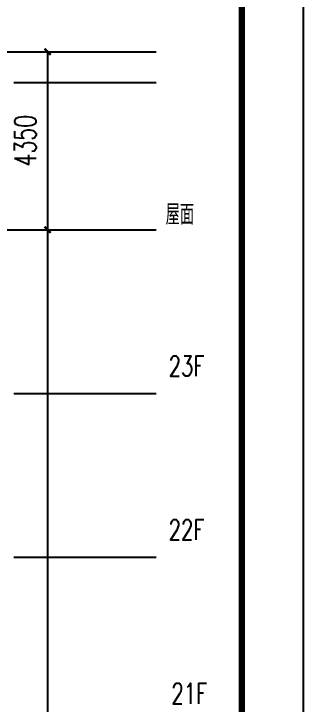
# Model space of a CAD drawing. Extents: x 1980812 to 2578970, y -669191 to 284498.
# Drawn here: x 2571891 to 2578970, y -252105 to -235215 of the extents above; entities that cross this region are included whole.
import ezdxf

# ---------------------------------------------------------------- set-up
doc = ezdxf.new("R2010")
doc.units = 0
doc.header["$LTSCALE"] = 1000
doc.header["$MEASUREMENT"] = 0
for name, color, linetype in [('DIM_ELEV', 3, 'Continuous'), ('PUB_DIM', 3, 'Continuous'), ('TK', 1, 'Continuous')]:
    doc.layers.add(name, color=color, linetype=linetype)
doc.styles.add('DIM_FONT', font='SIMPLEX', dxfattribs={"width": 0.7, "bigfont": 'GBCBIG'})
doc.styles.add('HZTXTW', font='txtw.shx', dxfattribs={"width": 0.6, "bigfont": 'hztxtw.shx'})
doc.dimstyles.new('_TCH_ARCH&&150', dxfattribs={"dimscale": 1.5, "dimtxt": 350, "dimasz": 100, "dimexe": 250, "dimexo": 300, "dimgap": 100, "dimtad": 1, "dimdec": 0, "dimzin": 0, "dimdsep": 46, "dimtxsty": 'DIM_FONT', "dimblk": 'ARCHTICK', "dimcen": 0.09, "dimclrt": 7, "dimazin": 2, "dimtfac": 1, "dimtdec": 0, "dimtix": 1, "dimtmove": 2, "dimatfit": 3, "dimfxl": 1, "dimtolj": 1, "dimtzin": 0, "dimarcsym": 0})

# ---------------------------------------------------------------- blocks, each defined once
blk = doc.blocks.new('_ArchTick')
at = {"color": 0, "linetype": 'ByBlock', "const_width": 0.4}
blk.add_lwpolyline([(-0.5, -0.5), (0.5, 0.5)], dxfattribs=at)
blk = doc.blocks.new('*D1325')
at = {"layer": 'Defpoints', "color": 0, "transparency": 16777216}
for p in [(2569866, -240490, 0), (2569866, -316990, 0), (2572716, -316990)]:
    blk.add_point(p, dxfattribs=at)
at = {"layer": 'PUB_DIM', "color": 0, "lineweight": -2, "transparency": 16777216}
for p, q in [((2570316, -240490), (2573091, -240490)), ((2572716, -240490), (2572716, -316990)), ((2570316, -316990), (2573091, -316990))]:
    blk.add_line(p, q, dxfattribs=at)
at = {"layer": 'PUB_DIM', "color": 0, "lineweight": -2, "transparency": 16777216, "xscale": 150, "yscale": 150, "zscale": 150}
for p, rotation in [((2572716, -240490), 90), ((2572716, -316990), 270)]:
    blk.add_blockref('_ArchTick', p, dxfattribs=dict(at, rotation=rotation))
at = {"layer": 'PUB_DIM', "color": 7, "transparency": 16777216, "insert": (2572253, -278740), "char_height": 525, "attachment_point": 5, "rotation": 90, "style": 'DIM_FONT'}
blk.add_mtext('\\A1;76500', dxfattribs=at)
blk = doc.blocks.new('*D1326')
at = {"layer": 'Defpoints', "color": 0, "transparency": 16777216}
for p in [(2569866, -236140, 0), (2569866, -240490, 0), (2572716, -240490)]:
    blk.add_point(p, dxfattribs=at)
at = {"layer": 'PUB_DIM', "color": 0, "lineweight": -2, "transparency": 16777216}
for p, q in [((2570316, -236140), (2573091, -236140)), ((2572716, -236140), (2572716, -240490)), ((2570316, -240490), (2573091, -240490))]:
    blk.add_line(p, q, dxfattribs=at)
at = {"layer": 'PUB_DIM', "color": 0, "lineweight": -2, "transparency": 16777216, "xscale": 150, "yscale": 150, "zscale": 150}
for p, rotation in [((2572716, -236140), 90), ((2572716, -240490), 270)]:
    blk.add_blockref('_ArchTick', p, dxfattribs=dict(at, rotation=rotation))
at = {"layer": 'PUB_DIM', "color": 7, "transparency": 16777216, "insert": (2572172, -238315), "char_height": 525, "attachment_point": 5, "rotation": 90, "style": 'DIM_FONT'}
blk.add_mtext('\\A1;4350', dxfattribs=at)

msp = doc.modelspace()

# ---------------------------------------------------------------- linework, layer by layer
at = {"layer": 'PUB_DIM'}
for p, q in [((2571891.2, -236140.4, 0), (2575372.6, -236140.4, 0)), ((2571891.2, -236890.4, 0), (2575372.6, -236890.4, 0)), ((2571891.2, -240490.4, 0), (2575372.6, -240490.4, 0)), ((2571891.2, -244490.4, 0), (2575372.6, -244490.4, 0)), ((2571891.2, -248490.4, 0), (2575372.6, -248490.4, 0))]:
    msp.add_line(p, q, dxfattribs=at)
at = {"layer": 'TK'}
msp.add_lwpolyline([(2578969.7, -219231.9), (2578969.7, -345381.9), (2489869.7, -345381.9), (2489869.7, -219231.9)], close=True, dxfattribs=at)
at = {"layer": 'TK', "const_width": 150}
msp.add_lwpolyline([(2491369.7, -343881.9), (2577469.7, -343881.9), (2577469.7, -222981.9), (2491369.7, -222981.9)], close=True, dxfattribs=at)

# ---------------------------------------------------------------- texts
at = {"layer": 'DIM_ELEV', "color": 7, "style": 'HZTXTW', "width": 0.7}
for s, p in [('屋面', (2575604.2, -240369.9, 0)), ('23F', (2575681, -244069.4, 0)), ('22F', (2575681, -248069.4, 0)), ('21F', (2575747.7, -252069.4, 0))]:
    msp.add_text(s, height=500, dxfattribs=at).set_placement(p)

# ---------------------------------------------------------------- dimensions: what is measured, and where the dimension line sits
at = {"layer": 'PUB_DIM'}
for base, p1, p2, text, picture, middle in [((2572716.2, -240490.4, 0), (2569866.2, -236140.4, 0), (2569866.2, -240490.4, 0), '4350', '*D1326', (2572172.5, -238315.4, 0)), ((2572716.2, -316990.4, 0), (2569866.2, -240490.4, 0), (2569866.2, -316990.4, 0), '76500', '*D1325', (2572253.2, -278740.4, 0))]:
    dim = msp.add_linear_dim(base=base, p1=p1, p2=p2, angle=270, text=text, dimstyle='_TCH_ARCH&&150', override={"dimgap": 0}, dxfattribs=at)
    dim.commit()
    dim.dimension.update_dxf_attribs({"geometry": picture, "text_midpoint": middle, "dimtype": 161})

doc.saveas('drawing.dxf')
